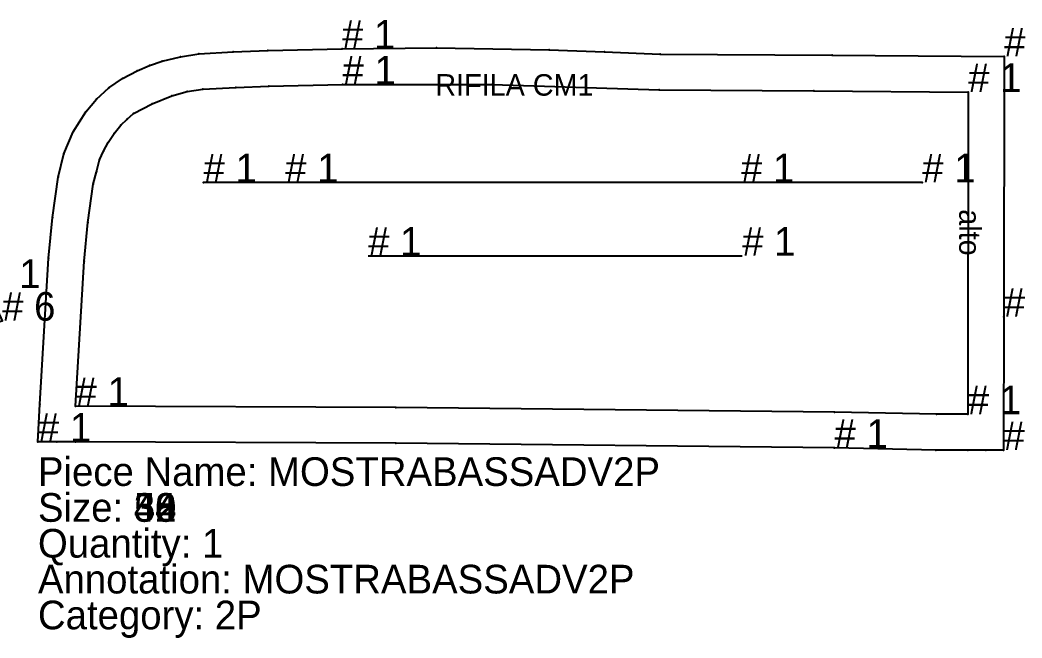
# Model space of a CAD drawing. Extents: x -10 to 11547, y -349 to 304.
# Drawn here: x 3784.1 to 4063.7, y -108.5 to 63.9 of the extents above; entities that cross this region are included whole.
import ezdxf

# ---------------------------------------------------------------- set-up
doc = ezdxf.new("R2010")
doc.units = 0

# ---------------------------------------------------------------- blocks, each defined once
blk = doc.blocks.new('FIANCODT2P-S_42')
at = {"layer": '1'}
blk.add_lwpolyline([(-81.244, -51.995), (-81.194, -19.4), (-81.1, 42.421), (-75.894, 42.206), (-70.688, 41.991), (-45.933, 41.177), (-21.164, 41.199), (15.313, 42.259), (51.757, 44.144), (52.244, 44.173), (88.122, 47.542), (162.226, 55.042), (166.771, 55.533), (171.317, 56.025), (172.212, 51.541), (173.107, 47.057), (174.905, 39.737), (177.701, 32.738), (181.442, 26.193), (186.052, 20.319), (191.439, 15.15), (197.498, 10.784), (208.326, 4.77), (219.648, -0.248), (231.376, -4.233), (243.494, -7.119), (255.821, -8.914), (268.26, -9.603), (278.51, -9.87), (288.761, -10.137), (292.908, -19.236), (282.528, -23.968), (272.148, -28.699), (255.473, -35.812), (238.33, -41.707), (220.807, -46.353), (189.528, -51.883), (157.869, -54.485), (157.582, -54.498), (38.169, -53.247)], close=True, dxfattribs=at)
at = {"layer": '14'}
blk.add_lwpolyline([(-71.2, -42.1), (-71.1, 32), (-46.057, 31.178), (-21, 31.2), (16.017, 32.278), (53, 34.2), (125.2, 41.1), (163.3, 45.1), (165.435, 36.5), (168.739, 28.28), (173.151, 20.595), (178.631, 13.631), (185.021, 7.494), (192.2, 2.3), (198.48, -1.345), (204.916, -4.705), (211.522, -7.719), (218.261, -10.42), (225.13, -12.774), (232.105, -14.79), (239.17, -16.461), (246.312, -17.771), (253.507, -18.744), (260.744, -19.334), (268, -19.6), (251.957, -26.452), (235.462, -32.128), (218.6, -36.6), (188.184, -41.975), (157.4, -44.5), (43.1, -43.3)], close=True, dxfattribs=at)
at = {"layer": '2'}
for p in [(171.317, 56.025), (162.226, 55.042), (166.771, 55.533), (172.212, 51.541), (88.122, 47.542), (163.3, 45.1), (173.107, 47.057), (-81.1, 42.421), (-75.894, 42.206), (-70.688, 41.991), (52.244, 44.173), (-21.164, 41.199), (125.2, 41.1), (53, 34.2), (-71.1, 32), (-21, 31.2), (181.442, 26.193), (197.498, 10.784), (192.2, 2.3), (231.376, -4.233), (268.26, -9.603), (278.51, -9.87), (288.761, -10.137), (292.908, -19.236), (268, -19.6), (282.528, -23.968), (272.148, -28.699), (218.6, -36.6), (-71.2, -42.1), (43.1, -43.3), (157.4, -44.5), (220.807, -46.353), (-81.244, -51.995), (38.169, -53.247), (157.582, -54.498)]:
    blk.add_point(p, dxfattribs=at)
at = {"layer": '3'}
for p in [(15.313, 42.259), (51.757, 44.144), (-45.933, 41.177), (174.905, 39.737), (165.435, 36.5), (-46.057, 31.178), (16.017, 32.278), (177.701, 32.738), (168.739, 28.28), (173.151, 20.595), (186.052, 20.319), (191.439, 15.15), (178.631, 13.631), (185.021, 7.494), (208.326, 4.77), (198.48, -1.345), (219.648, -0.248), (204.916, -4.705), (211.522, -7.719), (243.494, -7.119), (218.261, -10.42), (255.821, -8.914), (225.13, -12.774), (232.105, -14.79), (239.17, -16.461), (-81.194, -19.4), (246.312, -17.771), (253.507, -18.744), (260.744, -19.334), (251.957, -26.452), (235.462, -32.128), (255.473, -35.812), (238.33, -41.707), (188.184, -41.975), (189.528, -51.883), (157.869, -54.485)]:
    blk.add_point(p, dxfattribs=at)
at = {"layer": '4'}
for p in [(51.757, 44.144, 10), (-81.194, -19.4, 10), (157.869, -54.485, 10)]:
    blk.add_point(p, dxfattribs=at)
at = {"layer": '5'}
blk.add_line((105.8324, 0.7626), (106.8324, 0.7626), dxfattribs=at)
at = {"layer": '7'}
blk.add_line((35.939, -10.665), (166.942, -10.665), dxfattribs=at)
at = {"layer": '1'}
for s, p in [('# 1', (171.317, 56.025)), ('# 1', (-81.1, 42.421)), ('# 1', (51.757, 44.144)), ('# 1', (288.761, -10.137)), ('# 6', (292.908, -19.236)), ('# 1', (-81.194, -19.4)), ('# 1', (-81.244, -51.995)), ('# 1', (157.869, -54.485)), ('Piece Name: FIANCODT2P', (-81.2437, -64.4995)), ('Size: 42', (-81.2437, -74.4995)), ('Quantity: 1', (-81.2437, -84.4995)), ('Annotation: FIANCODT2P', (-81.2437, -94.4995)), ('Category: 2P', (-81.2437, -104.4995))]:
    blk.add_text(s, height=8, dxfattribs=at).set_placement(p)
at = {"layer": '14'}
for p in [(163.3, 45.1), (-71.1, 32), (268, -19.6), (-71.2, -42.1)]:
    blk.add_text('# 1', height=8, dxfattribs=at).set_placement(p)
at = {"layer": '19'}
blk.add_text('fianco', height=6, rotation=-12.4296, dxfattribs=at).set_placement((35.2, 30.8))
at = {"layer": '2'}
for s, p in [('# 1', (171.317, 56.025)), ('# 1', (-81.1, 42.421)), ('# 1', (163.3, 45.1)), ('# 1', (-71.1, 32)), ('# 1', (288.761, -10.137)), ('# 6', (292.908, -19.236)), ('# 1', (268, -19.6)), ('# 1', (-71.2, -42.1)), ('# 1', (-81.244, -51.995))]:
    blk.add_text(s, height=8, dxfattribs=at).set_placement(p)
at = {"layer": '3'}
for p in [(51.757, 44.144), (-81.194, -19.4), (157.869, -54.485)]:
    blk.add_text('# 1', height=8, dxfattribs=at).set_placement(p)
at = {"layer": '4'}
for p in [(51.757, 44.144), (-81.194, -19.4), (157.869, -54.485)]:
    blk.add_text('# 1', height=8, dxfattribs=at).set_placement(p)
at = {"layer": '7'}
for p in [(35.939, -10.665), (166.942, -10.665)]:
    blk.add_text('# 1', height=8, dxfattribs=at).set_placement(p)
blk = doc.blocks.new('MOSTRABASSADV2P-S_38')
at = {"layer": '1'}
blk.add_lwpolyline([(-186.3513, 37.2976), (-160.013, 37.4997), (-128.5791, 37.0191), (-113.0587, 36.4088), (-97.5382, 35.7984), (-49.5636, 35.4645), (-1.589, 35.1306), (-1.6698, -37.5), (-1.7111, -74.7), (-6.7056, -74.7), (-11.7, -74.7), (-20.6105, -74.6978), (-48.9, -74.1021), (-49.0194, -74.0993), (-171.3625, -72.7998), (-260.7269, -72.4), (-265.9667, -72.3858), (-271.2064, -72.3717), (-270.9471, -67.1384), (-270.6877, -61.9052), (-268.2653, -21.1682), (-267.1434, -9.8181), (-265.6076, 1.452), (-263.9867, 7.939), (-261.3799, 14.0774), (-257.8578, 19.7232), (-254.8575, 23.2508), (-251.4377, 26.3492), (-247.6458, 28.979), (-243.5611, 31.0898), (-240.1048, 32.6076), (-236.5535, 33.7839), (-231.4619, 35.024), (-226.332, 35.9116), (-216.6872, 36.4121), (-207.0723, 36.8006)], close=True, dxfattribs=at)
at = {"layer": '14'}
blk.add_lwpolyline([(-186.2028, 27.2987), (-144.4772, 27.356), (-97.8, 25.8), (-54.7, 25.5), (-11.6, 25.2), (-11.7, -64.7), (-20.4, -64.7), (-48.9, -64.1), (-171.3, -62.8), (-260.7001, -62.4), (-258.2999, -22), (-257.2471, -11.2235), (-255.8, -0.5), (-254.9, 2.9), (-254, 6.3), (-252.8977, 8.7529), (-251.6, 11.1), (-249.9382, 13.6175), (-248.1, 16), (-246.3, 17.6), (-244.5, 19.2), (-239.2968, 21.9386), (-233.8584, 24.154), (-229.6014, 25.345), (-225.2334, 25.9722), (-215.9868, 26.4406), (-206.7432, 26.806)], close=True, dxfattribs=at)
at = {"layer": '2'}
for p in [(-207.0723, 36.8006), (-186.3513, 37.2976), (-160.013, 37.4997), (-128.5791, 37.0191), (-113.0587, 36.4088), (-236.5535, 33.7839), (-226.332, 35.9116), (-97.5382, 35.7984), (-49.5636, 35.4645), (-1.589, 35.1306), (-243.5611, 31.0898), (-225.2334, 25.9722), (-206.7432, 26.806), (-186.2028, 27.2987), (-144.4772, 27.356), (-97.8, 25.8), (-54.7, 25.5), (-11.6, 25.2), (-233.8584, 24.154), (-257.8578, 19.7232), (-246.3, 17.6), (-244.5, 19.2), (-248.1, 16), (-251.6, 11.1), (-254, 6.3), (-254.9, 2.9), (-265.6076, 1.452), (-225, 0), (-24.4, 0), (-255.8, -0.5), (-268.2653, -21.1682), (-258.2999, -22), (-270.6877, -61.9052), (-260.7001, -62.4), (-171.3, -62.8), (-48.9, -64.1), (-20.4, -64.7), (-11.7, -64.7), (-270.9471, -67.1384), (-271.2064, -72.3717), (-265.9667, -72.3858), (-260.7269, -72.4), (-171.3625, -72.7998), (-49.0194, -74.0993), (-20.6105, -74.6978), (-11.7, -74.7), (-6.7056, -74.7), (-1.7111, -74.7)]:
    blk.add_point(p, dxfattribs=at)
at = {"layer": '3'}
for p in [(-216.6872, 36.4121), (-231.4619, 35.024), (-240.1048, 32.6076), (-247.6458, 28.979), (-251.4377, 26.3492), (-229.6014, 25.345), (-215.9868, 26.4406), (-254.8575, 23.2508), (-239.2968, 21.9386), (-261.3799, 14.0774), (-249.9382, 13.6175), (-252.8977, 8.7529), (-263.9867, 7.939), (-267.1434, -9.8181), (-257.2471, -11.2235), (-1.6698, -37.5), (-48.9, -74.1021)]:
    blk.add_point(p, dxfattribs=at)
at = {"layer": '4'}
for p in [(-1.6698, -37.5, 10), (-48.9, -74.1021, 10)]:
    blk.add_point(p, dxfattribs=at)
at = {"layer": '5'}
blk.add_line((-75, 0), (-202.2, 0), dxfattribs=at)
at = {"layer": '7'}
blk.add_line((-179.0667, -20.4613), (-74.6822, -20.4613), dxfattribs=at)
at = {"layer": '8'}
blk.add_line((-75, 0), (-202.2, 0), dxfattribs=at)
blk.add_lwpolyline([(-24.4, 0), (-225, 0)], dxfattribs=at)
at = {"layer": '1'}
for s, p in [('Piece Name: MOSTRABASSADV2P', (-271.2063, -84.7)), ('Size: 38', (-271.2063, -94.7))]:
    blk.add_text(s, height=8, dxfattribs=at).set_placement(p)
at = {"layer": '19'}
blk.add_text('RIFILA CM1', height=6, dxfattribs=at).set_placement((-160.3, 24.2))
blk.add_text('alto', height=6, rotation=-90, dxfattribs=at).set_placement((-14.1, -7.5))
blk = doc.blocks.new('MOSTRABASSADV2P-S_40')
at = {"layer": '1'}
blk.add_lwpolyline([(-186.3513, 37.2976), (-160.013, 37.4997), (-128.5791, 37.0191), (-113.0587, 36.4088), (-97.5382, 35.7984), (-49.5636, 35.4645), (-1.589, 35.1306), (-1.6698, -37.5), (-1.7111, -74.7), (-6.7056, -74.7), (-11.7, -74.7), (-20.6105, -74.6978), (-48.9, -74.1021), (-49.0194, -74.0993), (-171.3625, -72.7998), (-260.7269, -72.4), (-265.9667, -72.3858), (-271.2064, -72.3717), (-270.9471, -67.1384), (-270.6877, -61.9052), (-268.2653, -21.1682), (-267.1434, -9.8181), (-265.6076, 1.452), (-263.9867, 7.939), (-261.3799, 14.0774), (-257.8578, 19.7232), (-254.8575, 23.2508), (-251.4377, 26.3492), (-247.6458, 28.979), (-243.5611, 31.0898), (-240.1048, 32.6076), (-236.5535, 33.7839), (-231.4619, 35.024), (-226.332, 35.9116), (-216.6872, 36.4121), (-207.0723, 36.8006)], close=True, dxfattribs=at)
at = {"layer": '14'}
blk.add_lwpolyline([(-186.2028, 27.2987), (-144.4772, 27.356), (-97.8, 25.8), (-54.7, 25.5), (-11.6, 25.2), (-11.7, -64.7), (-20.4, -64.7), (-48.9, -64.1), (-171.3, -62.8), (-260.7001, -62.4), (-258.2999, -22), (-257.2471, -11.2235), (-255.8, -0.5), (-254.9, 2.9), (-254, 6.3), (-252.8977, 8.7529), (-251.6, 11.1), (-249.9382, 13.6175), (-248.1, 16), (-246.3, 17.6), (-244.5, 19.2), (-239.2968, 21.9386), (-233.8584, 24.154), (-229.6014, 25.345), (-225.2334, 25.9722), (-215.9868, 26.4406), (-206.7432, 26.806)], close=True, dxfattribs=at)
at = {"layer": '2'}
for p in [(-207.0723, 36.8006), (-186.3513, 37.2976), (-160.013, 37.4997), (-128.5791, 37.0191), (-113.0587, 36.4088), (-236.5535, 33.7839), (-226.332, 35.9116), (-97.5382, 35.7984), (-49.5636, 35.4645), (-1.589, 35.1306), (-243.5611, 31.0898), (-225.2334, 25.9722), (-206.7432, 26.806), (-186.2028, 27.2987), (-144.4772, 27.356), (-97.8, 25.8), (-54.7, 25.5), (-11.6, 25.2), (-233.8584, 24.154), (-257.8578, 19.7232), (-246.3, 17.6), (-244.5, 19.2), (-248.1, 16), (-251.6, 11.1), (-254, 6.3), (-254.9, 2.9), (-265.6076, 1.452), (-225, 0), (-24.4, 0), (-255.8, -0.5), (-268.2653, -21.1682), (-258.2999, -22), (-270.6877, -61.9052), (-260.7001, -62.4), (-171.3, -62.8), (-48.9, -64.1), (-20.4, -64.7), (-11.7, -64.7), (-270.9471, -67.1384), (-271.2064, -72.3717), (-265.9667, -72.3858), (-260.7269, -72.4), (-171.3625, -72.7998), (-49.0194, -74.0993), (-20.6105, -74.6978), (-11.7, -74.7), (-6.7056, -74.7), (-1.7111, -74.7)]:
    blk.add_point(p, dxfattribs=at)
at = {"layer": '3'}
for p in [(-216.6872, 36.4121), (-231.4619, 35.024), (-240.1048, 32.6076), (-247.6458, 28.979), (-251.4377, 26.3492), (-229.6014, 25.345), (-215.9868, 26.4406), (-254.8575, 23.2508), (-239.2968, 21.9386), (-261.3799, 14.0774), (-249.9382, 13.6175), (-252.8977, 8.7529), (-263.9867, 7.939), (-267.1434, -9.8181), (-257.2471, -11.2235), (-1.6698, -37.5), (-48.9, -74.1021)]:
    blk.add_point(p, dxfattribs=at)
at = {"layer": '4'}
for p in [(-1.6698, -37.5, 10), (-48.9, -74.1021, 10)]:
    blk.add_point(p, dxfattribs=at)
at = {"layer": '5'}
blk.add_line((-75, 0), (-202.2, 0), dxfattribs=at)
at = {"layer": '7'}
blk.add_line((-179.0667, -20.4613), (-74.6822, -20.4613), dxfattribs=at)
at = {"layer": '8'}
blk.add_line((-75, 0), (-202.2, 0), dxfattribs=at)
blk.add_lwpolyline([(-24.4, 0), (-225, 0)], dxfattribs=at)
at = {"layer": '1'}
for s, p in [('Piece Name: MOSTRABASSADV2P', (-271.2063, -84.7)), ('Size: 40', (-271.2063, -94.7))]:
    blk.add_text(s, height=8, dxfattribs=at).set_placement(p)
at = {"layer": '19'}
blk.add_text('RIFILA CM1', height=6, dxfattribs=at).set_placement((-160.3, 24.2))
blk.add_text('alto', height=6, rotation=-90, dxfattribs=at).set_placement((-14.1, -7.5))
blk = doc.blocks.new('MOSTRABASSADV2P-S_42')
at = {"layer": '1'}
blk.add_lwpolyline([(-186.351, 37.298), (-160.013, 37.5), (-128.579, 37.019), (-113.059, 36.409), (-97.538, 35.798), (-49.564, 35.464), (-1.589, 35.131), (-1.67, -37.5), (-1.711, -74.7), (-6.706, -74.7), (-11.7, -74.7), (-20.61, -74.698), (-48.9, -74.102), (-49.019, -74.099), (-171.363, -72.8), (-260.727, -72.4), (-265.967, -72.386), (-271.206, -72.372), (-270.947, -67.138), (-270.688, -61.905), (-268.265, -21.168), (-267.144, -9.818), (-265.608, 1.452), (-263.987, 7.939), (-261.38, 14.077), (-257.858, 19.723), (-254.858, 23.251), (-251.438, 26.349), (-247.646, 28.979), (-243.561, 31.09), (-240.105, 32.608), (-236.554, 33.784), (-231.462, 35.024), (-226.332, 35.912), (-216.687, 36.412), (-207.072, 36.801)], close=True, dxfattribs=at)
at = {"layer": '14'}
blk.add_lwpolyline([(-186.203, 27.299), (-144.477, 27.356), (-97.8, 25.8), (-54.7, 25.5), (-11.6, 25.2), (-11.7, -64.7), (-20.4, -64.7), (-48.9, -64.1), (-171.3, -62.8), (-260.7, -62.4), (-258.3, -22), (-257.247, -11.224), (-255.8, -0.5), (-254.9, 2.9), (-254, 6.3), (-252.898, 8.753), (-251.6, 11.1), (-249.938, 13.617), (-248.1, 16), (-246.3, 17.6), (-244.5, 19.2), (-239.297, 21.938), (-233.858, 24.154), (-229.602, 25.345), (-225.233, 25.972), (-215.987, 26.441), (-206.743, 26.806)], close=True, dxfattribs=at)
at = {"layer": '2'}
for p in [(-207.072, 36.801), (-186.351, 37.298), (-160.013, 37.5), (-128.579, 37.019), (-113.059, 36.409), (-236.554, 33.784), (-226.332, 35.912), (-97.538, 35.798), (-49.564, 35.464), (-1.589, 35.131), (-243.561, 31.09), (-225.233, 25.972), (-206.743, 26.806), (-186.203, 27.299), (-144.477, 27.356), (-97.8, 25.8), (-54.7, 25.5), (-11.6, 25.2), (-233.858, 24.154), (-257.858, 19.723), (-246.3, 17.6), (-244.5, 19.2), (-248.1, 16), (-251.6, 11.1), (-254, 6.3), (-254.9, 2.9), (-265.608, 1.452), (-225, 0), (-24.4, 0), (-255.8, -0.5), (-268.265, -21.168), (-258.3, -22), (-270.688, -61.905), (-260.7, -62.4), (-171.3, -62.8), (-48.9, -64.1), (-20.4, -64.7), (-11.7, -64.7), (-270.947, -67.138), (-271.206, -72.372), (-265.967, -72.386), (-260.727, -72.4), (-171.363, -72.8), (-49.019, -74.099), (-20.61, -74.698), (-11.7, -74.7), (-6.706, -74.7), (-1.711, -74.7)]:
    blk.add_point(p, dxfattribs=at)
at = {"layer": '3'}
for p in [(-216.687, 36.412), (-231.462, 35.024), (-240.105, 32.608), (-247.646, 28.979), (-251.438, 26.349), (-229.602, 25.345), (-215.987, 26.441), (-254.858, 23.251), (-239.297, 21.938), (-261.38, 14.077), (-249.938, 13.617), (-252.898, 8.753), (-263.987, 7.939), (-267.144, -9.818), (-257.247, -11.224), (-1.67, -37.5), (-48.9, -74.102)]:
    blk.add_point(p, dxfattribs=at)
at = {"layer": '4'}
for p in [(-1.67, -37.5, 10), (-48.9, -74.102, 10)]:
    blk.add_point(p, dxfattribs=at)
at = {"layer": '5'}
blk.add_line((-75, 0), (-202.2, 0), dxfattribs=at)
at = {"layer": '7'}
blk.add_line((-179.067, -20.461), (-74.682, -20.461), dxfattribs=at)
at = {"layer": '8'}
blk.add_line((-75, 0), (-202.2, 0), dxfattribs=at)
blk.add_lwpolyline([(-24.4, 0), (-225, 0)], dxfattribs=at)
at = {"layer": '1'}
for s, p in [('# 1', (-186.351, 37.298)), ('# 1', (-1.589, 35.131)), ('# 1', (-1.67, -37.5)), ('# 1', (-271.206, -72.372)), ('# 1', (-48.9, -74.102)), ('# 1', (-1.711, -74.7)), ('Piece Name: MOSTRABASSADV2P', (-271.206, -84.7)), ('Size: 42', (-271.206, -94.7)), ('Quantity: 1', (-271.206, -104.7)), ('Annotation: MOSTRABASSADV2P', (-271.206, -114.7)), ('Category: 2P', (-271.206, -124.7))]:
    blk.add_text(s, height=8, dxfattribs=at).set_placement(p)
at = {"layer": '14'}
for p in [(-186.203, 27.299), (-11.6, 25.2), (-260.7, -62.4), (-11.7, -64.7)]:
    blk.add_text('# 1', height=8, dxfattribs=at).set_placement(p)
at = {"layer": '19'}
blk.add_text('RIFILA CM1', height=6, dxfattribs=at).set_placement((-160.3, 24.2))
blk.add_text('alto', height=6, rotation=-90, dxfattribs=at).set_placement((-14.1, -7.5))
at = {"layer": '2'}
for p in [(-186.351, 37.298), (-1.589, 35.131), (-186.203, 27.299), (-11.6, 25.2), (-225, 0), (-24.4, 0), (-260.7, -62.4), (-11.7, -64.7), (-271.206, -72.372), (-1.711, -74.7)]:
    blk.add_text('# 1', height=8, dxfattribs=at).set_placement(p)
at = {"layer": '3'}
for p in [(-1.67, -37.5), (-48.9, -74.102)]:
    blk.add_text('# 1', height=8, dxfattribs=at).set_placement(p)
at = {"layer": '4'}
for p in [(-1.67, -37.5), (-48.9, -74.102)]:
    blk.add_text('# 1', height=8, dxfattribs=at).set_placement(p)
at = {"layer": '5'}
for p in [(-202.2, 0), (-75, 0)]:
    blk.add_text('# 1', height=8, dxfattribs=at).set_placement(p)
at = {"layer": '7'}
for p in [(-179.067, -20.461), (-74.682, -20.461)]:
    blk.add_text('# 1', height=8, dxfattribs=at).set_placement(p)
at = {"layer": '8'}
for p in [(-225, 0), (-202.2, 0), (-75, 0), (-24.4, 0)]:
    blk.add_text('# 1', height=8, dxfattribs=at).set_placement(p)
blk = doc.blocks.new('MOSTRABASSADV2P-S_44')
at = {"layer": '1'}
blk.add_lwpolyline([(-186.3513, 37.2976), (-160.013, 37.4997), (-128.5791, 37.0191), (-113.0587, 36.4088), (-97.5382, 35.7984), (-49.5636, 35.4645), (-1.589, 35.1306), (-1.6698, -37.5), (-1.7111, -74.7), (-6.7056, -74.7), (-11.7, -74.7), (-20.6105, -74.6978), (-48.9, -74.1021), (-49.0194, -74.0993), (-171.3625, -72.7998), (-260.7269, -72.4), (-265.9667, -72.3858), (-271.2064, -72.3717), (-270.9471, -67.1384), (-270.6877, -61.9052), (-268.2653, -21.1682), (-267.1434, -9.8181), (-265.6076, 1.452), (-263.9867, 7.939), (-261.3799, 14.0774), (-257.8578, 19.7232), (-254.8575, 23.2508), (-251.4377, 26.3492), (-247.6458, 28.979), (-243.5611, 31.0898), (-240.1048, 32.6076), (-236.5535, 33.7839), (-231.4619, 35.024), (-226.332, 35.9116), (-216.6872, 36.4121), (-207.0723, 36.8006)], close=True, dxfattribs=at)
at = {"layer": '14'}
blk.add_lwpolyline([(-186.2028, 27.2987), (-144.4772, 27.356), (-97.8, 25.8), (-54.7, 25.5), (-11.6, 25.2), (-11.7, -64.7), (-20.4, -64.7), (-48.9, -64.1), (-171.3, -62.8), (-260.7001, -62.4), (-258.2999, -22), (-257.2471, -11.2235), (-255.8, -0.5), (-254.9, 2.9), (-254, 6.3), (-252.8977, 8.7529), (-251.6, 11.1), (-249.9382, 13.6175), (-248.1, 16), (-246.3, 17.6), (-244.5, 19.2), (-239.2968, 21.9386), (-233.8584, 24.154), (-229.6014, 25.345), (-225.2334, 25.9722), (-215.9868, 26.4406), (-206.7432, 26.806)], close=True, dxfattribs=at)
at = {"layer": '2'}
for p in [(-207.0723, 36.8006), (-186.3513, 37.2976), (-160.013, 37.4997), (-128.5791, 37.0191), (-113.0587, 36.4088), (-236.5535, 33.7839), (-226.332, 35.9116), (-97.5382, 35.7984), (-49.5636, 35.4645), (-1.589, 35.1306), (-243.5611, 31.0898), (-225.2334, 25.9722), (-206.7432, 26.806), (-186.2028, 27.2987), (-144.4772, 27.356), (-97.8, 25.8), (-54.7, 25.5), (-11.6, 25.2), (-233.8584, 24.154), (-257.8578, 19.7232), (-246.3, 17.6), (-244.5, 19.2), (-248.1, 16), (-251.6, 11.1), (-254, 6.3), (-254.9, 2.9), (-265.6076, 1.452), (-225, 0), (-24.4, 0), (-255.8, -0.5), (-268.2653, -21.1682), (-258.2999, -22), (-270.6877, -61.9052), (-260.7001, -62.4), (-171.3, -62.8), (-48.9, -64.1), (-20.4, -64.7), (-11.7, -64.7), (-270.9471, -67.1384), (-271.2064, -72.3717), (-265.9667, -72.3858), (-260.7269, -72.4), (-171.3625, -72.7998), (-49.0194, -74.0993), (-20.6105, -74.6978), (-11.7, -74.7), (-6.7056, -74.7), (-1.7111, -74.7)]:
    blk.add_point(p, dxfattribs=at)
at = {"layer": '3'}
for p in [(-216.6872, 36.4121), (-231.4619, 35.024), (-240.1048, 32.6076), (-247.6458, 28.979), (-251.4377, 26.3492), (-229.6014, 25.345), (-215.9868, 26.4406), (-254.8575, 23.2508), (-239.2968, 21.9386), (-261.3799, 14.0774), (-249.9382, 13.6175), (-252.8977, 8.7529), (-263.9867, 7.939), (-267.1434, -9.8181), (-257.2471, -11.2235), (-1.6698, -37.5), (-48.9, -74.1021)]:
    blk.add_point(p, dxfattribs=at)
at = {"layer": '4'}
for p in [(-1.6698, -37.5, 10), (-48.9, -74.1021, 10)]:
    blk.add_point(p, dxfattribs=at)
at = {"layer": '5'}
blk.add_line((-75, 0), (-202.2, 0), dxfattribs=at)
at = {"layer": '7'}
blk.add_line((-179.0667, -20.4613), (-74.6822, -20.4613), dxfattribs=at)
at = {"layer": '8'}
blk.add_line((-75, 0), (-202.2, 0), dxfattribs=at)
blk.add_lwpolyline([(-24.4, 0), (-225, 0)], dxfattribs=at)
at = {"layer": '1'}
for s, p in [('Piece Name: MOSTRABASSADV2P', (-271.2063, -84.7)), ('Size: 44', (-271.2063, -94.7))]:
    blk.add_text(s, height=8, dxfattribs=at).set_placement(p)
at = {"layer": '19'}
blk.add_text('RIFILA CM1', height=6, dxfattribs=at).set_placement((-160.3, 24.2))
blk.add_text('alto', height=6, rotation=-90, dxfattribs=at).set_placement((-14.1, -7.5))
blk = doc.blocks.new('MOSTRABASSADV2P-S_46')
at = {"layer": '1'}
blk.add_lwpolyline([(-186.3513, 37.2976), (-160.013, 37.4997), (-128.5791, 37.0191), (-113.0587, 36.4088), (-97.5382, 35.7984), (-49.5636, 35.4645), (-1.589, 35.1306), (-1.6698, -37.5), (-1.7111, -74.7), (-6.7056, -74.7), (-11.7, -74.7), (-20.6105, -74.6978), (-48.9, -74.1021), (-49.0194, -74.0993), (-171.3625, -72.7998), (-260.7269, -72.4), (-265.9667, -72.3858), (-271.2064, -72.3717), (-270.9471, -67.1384), (-270.6877, -61.9052), (-268.2653, -21.1682), (-267.1434, -9.8181), (-265.6076, 1.452), (-263.9867, 7.939), (-261.3799, 14.0774), (-257.8578, 19.7232), (-254.8575, 23.2508), (-251.4377, 26.3492), (-247.6458, 28.979), (-243.5611, 31.0898), (-240.1048, 32.6076), (-236.5535, 33.7839), (-231.4619, 35.024), (-226.332, 35.9116), (-216.6872, 36.4121), (-207.0723, 36.8006)], close=True, dxfattribs=at)
at = {"layer": '14'}
blk.add_lwpolyline([(-186.2028, 27.2987), (-144.4772, 27.356), (-97.8, 25.8), (-54.7, 25.5), (-11.6, 25.2), (-11.7, -64.7), (-20.4, -64.7), (-48.9, -64.1), (-171.3, -62.8), (-260.7001, -62.4), (-258.2999, -22), (-257.2471, -11.2235), (-255.8, -0.5), (-254.9, 2.9), (-254, 6.3), (-252.8977, 8.7529), (-251.6, 11.1), (-249.9382, 13.6175), (-248.1, 16), (-246.3, 17.6), (-244.5, 19.2), (-239.2968, 21.9386), (-233.8584, 24.154), (-229.6014, 25.345), (-225.2334, 25.9722), (-215.9868, 26.4406), (-206.7432, 26.806)], close=True, dxfattribs=at)
at = {"layer": '2'}
for p in [(-207.0723, 36.8006), (-186.3513, 37.2976), (-160.013, 37.4997), (-128.5791, 37.0191), (-113.0587, 36.4088), (-236.5535, 33.7839), (-226.332, 35.9116), (-97.5382, 35.7984), (-49.5636, 35.4645), (-1.589, 35.1306), (-243.5611, 31.0898), (-225.2334, 25.9722), (-206.7432, 26.806), (-186.2028, 27.2987), (-144.4772, 27.356), (-97.8, 25.8), (-54.7, 25.5), (-11.6, 25.2), (-233.8584, 24.154), (-257.8578, 19.7232), (-246.3, 17.6), (-244.5, 19.2), (-248.1, 16), (-251.6, 11.1), (-254, 6.3), (-254.9, 2.9), (-265.6076, 1.452), (-225, 0), (-24.4, 0), (-255.8, -0.5), (-268.2653, -21.1682), (-258.2999, -22), (-270.6877, -61.9052), (-260.7001, -62.4), (-171.3, -62.8), (-48.9, -64.1), (-20.4, -64.7), (-11.7, -64.7), (-270.9471, -67.1384), (-271.2064, -72.3717), (-265.9667, -72.3858), (-260.7269, -72.4), (-171.3625, -72.7998), (-49.0194, -74.0993), (-20.6105, -74.6978), (-11.7, -74.7), (-6.7056, -74.7), (-1.7111, -74.7)]:
    blk.add_point(p, dxfattribs=at)
at = {"layer": '3'}
for p in [(-216.6872, 36.4121), (-231.4619, 35.024), (-240.1048, 32.6076), (-247.6458, 28.979), (-251.4377, 26.3492), (-229.6014, 25.345), (-215.9868, 26.4406), (-254.8575, 23.2508), (-239.2968, 21.9386), (-261.3799, 14.0774), (-249.9382, 13.6175), (-252.8977, 8.7529), (-263.9867, 7.939), (-267.1434, -9.8181), (-257.2471, -11.2235), (-1.6698, -37.5), (-48.9, -74.1021)]:
    blk.add_point(p, dxfattribs=at)
at = {"layer": '4'}
for p in [(-1.6698, -37.5, 10), (-48.9, -74.1021, 10)]:
    blk.add_point(p, dxfattribs=at)
at = {"layer": '5'}
blk.add_line((-75, 0), (-202.2, 0), dxfattribs=at)
at = {"layer": '7'}
blk.add_line((-179.0667, -20.4613), (-74.6822, -20.4613), dxfattribs=at)
at = {"layer": '8'}
blk.add_line((-75, 0), (-202.2, 0), dxfattribs=at)
blk.add_lwpolyline([(-24.4, 0), (-225, 0)], dxfattribs=at)
at = {"layer": '1'}
for s, p in [('Piece Name: MOSTRABASSADV2P', (-271.2063, -84.7)), ('Size: 46', (-271.2063, -94.7))]:
    blk.add_text(s, height=8, dxfattribs=at).set_placement(p)
at = {"layer": '19'}
blk.add_text('RIFILA CM1', height=6, dxfattribs=at).set_placement((-160.3, 24.2))
blk.add_text('alto', height=6, rotation=-90, dxfattribs=at).set_placement((-14.1, -7.5))
blk = doc.blocks.new('MOSTRABASSADV2P-S_48')
at = {"layer": '1'}
blk.add_lwpolyline([(-186.3513, 37.2976), (-160.013, 37.4997), (-128.5791, 37.0191), (-113.0587, 36.4088), (-97.5382, 35.7984), (-49.5636, 35.4645), (-1.589, 35.1306), (-1.6698, -37.5), (-1.7111, -74.7), (-6.7056, -74.7), (-11.7, -74.7), (-20.6105, -74.6978), (-48.9, -74.1021), (-49.0194, -74.0993), (-171.3625, -72.7998), (-260.7269, -72.4), (-265.9667, -72.3858), (-271.2064, -72.3717), (-270.9471, -67.1384), (-270.6877, -61.9052), (-268.2653, -21.1682), (-267.1434, -9.8181), (-265.6076, 1.452), (-263.9867, 7.939), (-261.3799, 14.0774), (-257.8578, 19.7232), (-254.8575, 23.2508), (-251.4377, 26.3492), (-247.6458, 28.979), (-243.5611, 31.0898), (-240.1048, 32.6076), (-236.5535, 33.7839), (-231.4619, 35.024), (-226.332, 35.9116), (-216.6872, 36.4121), (-207.0723, 36.8006)], close=True, dxfattribs=at)
at = {"layer": '14'}
blk.add_lwpolyline([(-186.2028, 27.2987), (-144.4772, 27.356), (-97.8, 25.8), (-54.7, 25.5), (-11.6, 25.2), (-11.7, -64.7), (-20.4, -64.7), (-48.9, -64.1), (-171.3, -62.8), (-260.7001, -62.4), (-258.2999, -22), (-257.2471, -11.2235), (-255.8, -0.5), (-254.9, 2.9), (-254, 6.3), (-252.8977, 8.7529), (-251.6, 11.1), (-249.9382, 13.6175), (-248.1, 16), (-246.3, 17.6), (-244.5, 19.2), (-239.2968, 21.9386), (-233.8584, 24.154), (-229.6014, 25.345), (-225.2334, 25.9722), (-215.9868, 26.4406), (-206.7432, 26.806)], close=True, dxfattribs=at)
at = {"layer": '2'}
for p in [(-207.0723, 36.8006), (-186.3513, 37.2976), (-160.013, 37.4997), (-128.5791, 37.0191), (-113.0587, 36.4088), (-236.5535, 33.7839), (-226.332, 35.9116), (-97.5382, 35.7984), (-49.5636, 35.4645), (-1.589, 35.1306), (-243.5611, 31.0898), (-225.2334, 25.9722), (-206.7432, 26.806), (-186.2028, 27.2987), (-144.4772, 27.356), (-97.8, 25.8), (-54.7, 25.5), (-11.6, 25.2), (-233.8584, 24.154), (-257.8578, 19.7232), (-246.3, 17.6), (-244.5, 19.2), (-248.1, 16), (-251.6, 11.1), (-254, 6.3), (-254.9, 2.9), (-265.6076, 1.452), (-225, 0), (-24.4, 0), (-255.8, -0.5), (-268.2653, -21.1682), (-258.2999, -22), (-270.6877, -61.9052), (-260.7001, -62.4), (-171.3, -62.8), (-48.9, -64.1), (-20.4, -64.7), (-11.7, -64.7), (-270.9471, -67.1384), (-271.2064, -72.3717), (-265.9667, -72.3858), (-260.7269, -72.4), (-171.3625, -72.7998), (-49.0194, -74.0993), (-20.6105, -74.6978), (-11.7, -74.7), (-6.7056, -74.7), (-1.7111, -74.7)]:
    blk.add_point(p, dxfattribs=at)
at = {"layer": '3'}
for p in [(-216.6872, 36.4121), (-231.4619, 35.024), (-240.1048, 32.6076), (-247.6458, 28.979), (-251.4377, 26.3492), (-229.6014, 25.345), (-215.9868, 26.4406), (-254.8575, 23.2508), (-239.2968, 21.9386), (-261.3799, 14.0774), (-249.9382, 13.6175), (-252.8977, 8.7529), (-263.9867, 7.939), (-267.1434, -9.8181), (-257.2471, -11.2235), (-1.6698, -37.5), (-48.9, -74.1021)]:
    blk.add_point(p, dxfattribs=at)
at = {"layer": '4'}
for p in [(-1.6698, -37.5, 10), (-48.9, -74.1021, 10)]:
    blk.add_point(p, dxfattribs=at)
at = {"layer": '5'}
blk.add_line((-75, 0), (-202.2, 0), dxfattribs=at)
at = {"layer": '7'}
blk.add_line((-179.0667, -20.4613), (-74.6822, -20.4613), dxfattribs=at)
at = {"layer": '8'}
blk.add_line((-75, 0), (-202.2, 0), dxfattribs=at)
blk.add_lwpolyline([(-24.4, 0), (-225, 0)], dxfattribs=at)
at = {"layer": '1'}
for s, p in [('Piece Name: MOSTRABASSADV2P', (-271.2063, -84.7)), ('Size: 48', (-271.2063, -94.7))]:
    blk.add_text(s, height=8, dxfattribs=at).set_placement(p)
at = {"layer": '19'}
blk.add_text('RIFILA CM1', height=6, dxfattribs=at).set_placement((-160.3, 24.2))
blk.add_text('alto', height=6, rotation=-90, dxfattribs=at).set_placement((-14.1, -7.5))
blk = doc.blocks.new('MOSTRABASSADV2P-S_50')
at = {"layer": '1'}
blk.add_lwpolyline([(-186.3513, 37.2976), (-160.013, 37.4997), (-128.5791, 37.0191), (-113.0587, 36.4088), (-97.5382, 35.7984), (-49.5636, 35.4645), (-1.589, 35.1306), (-1.6698, -37.5), (-1.7111, -74.7), (-6.7056, -74.7), (-11.7, -74.7), (-20.6105, -74.6978), (-48.9, -74.1021), (-49.0194, -74.0993), (-171.3625, -72.7998), (-260.7269, -72.4), (-265.9667, -72.3858), (-271.2064, -72.3717), (-270.9471, -67.1384), (-270.6877, -61.9052), (-268.2653, -21.1682), (-267.1434, -9.8181), (-265.6076, 1.452), (-263.9867, 7.939), (-261.3799, 14.0774), (-257.8578, 19.7232), (-254.8575, 23.2508), (-251.4377, 26.3492), (-247.6458, 28.979), (-243.5611, 31.0898), (-240.1048, 32.6076), (-236.5535, 33.7839), (-231.4619, 35.024), (-226.332, 35.9116), (-216.6872, 36.4121), (-207.0723, 36.8006)], close=True, dxfattribs=at)
at = {"layer": '14'}
blk.add_lwpolyline([(-186.2028, 27.2987), (-144.4772, 27.356), (-97.8, 25.8), (-54.7, 25.5), (-11.6, 25.2), (-11.7, -64.7), (-20.4, -64.7), (-48.9, -64.1), (-171.3, -62.8), (-260.7001, -62.4), (-258.2999, -22), (-257.2471, -11.2235), (-255.8, -0.5), (-254.9, 2.9), (-254, 6.3), (-252.8977, 8.7529), (-251.6, 11.1), (-249.9382, 13.6175), (-248.1, 16), (-246.3, 17.6), (-244.5, 19.2), (-239.2968, 21.9386), (-233.8584, 24.154), (-229.6014, 25.345), (-225.2334, 25.9722), (-215.9868, 26.4406), (-206.7432, 26.806)], close=True, dxfattribs=at)
at = {"layer": '2'}
for p in [(-207.0723, 36.8006), (-186.3513, 37.2976), (-160.013, 37.4997), (-128.5791, 37.0191), (-113.0587, 36.4088), (-236.5535, 33.7839), (-226.332, 35.9116), (-97.5382, 35.7984), (-49.5636, 35.4645), (-1.589, 35.1306), (-243.5611, 31.0898), (-225.2334, 25.9722), (-206.7432, 26.806), (-186.2028, 27.2987), (-144.4772, 27.356), (-97.8, 25.8), (-54.7, 25.5), (-11.6, 25.2), (-233.8584, 24.154), (-257.8578, 19.7232), (-246.3, 17.6), (-244.5, 19.2), (-248.1, 16), (-251.6, 11.1), (-254, 6.3), (-254.9, 2.9), (-265.6076, 1.452), (-225, 0), (-24.4, 0), (-255.8, -0.5), (-268.2653, -21.1682), (-258.2999, -22), (-270.6877, -61.9052), (-260.7001, -62.4), (-171.3, -62.8), (-48.9, -64.1), (-20.4, -64.7), (-11.7, -64.7), (-270.9471, -67.1384), (-271.2064, -72.3717), (-265.9667, -72.3858), (-260.7269, -72.4), (-171.3625, -72.7998), (-49.0194, -74.0993), (-20.6105, -74.6978), (-11.7, -74.7), (-6.7056, -74.7), (-1.7111, -74.7)]:
    blk.add_point(p, dxfattribs=at)
at = {"layer": '3'}
for p in [(-216.6872, 36.4121), (-231.4619, 35.024), (-240.1048, 32.6076), (-247.6458, 28.979), (-251.4377, 26.3492), (-229.6014, 25.345), (-215.9868, 26.4406), (-254.8575, 23.2508), (-239.2968, 21.9386), (-261.3799, 14.0774), (-249.9382, 13.6175), (-252.8977, 8.7529), (-263.9867, 7.939), (-267.1434, -9.8181), (-257.2471, -11.2235), (-1.6698, -37.5), (-48.9, -74.1021)]:
    blk.add_point(p, dxfattribs=at)
at = {"layer": '4'}
for p in [(-1.6698, -37.5, 10), (-48.9, -74.1021, 10)]:
    blk.add_point(p, dxfattribs=at)
at = {"layer": '5'}
blk.add_line((-75, 0), (-202.2, 0), dxfattribs=at)
at = {"layer": '7'}
blk.add_line((-179.0667, -20.4613), (-74.6822, -20.4613), dxfattribs=at)
at = {"layer": '8'}
blk.add_line((-75, 0), (-202.2, 0), dxfattribs=at)
blk.add_lwpolyline([(-24.4, 0), (-225, 0)], dxfattribs=at)
at = {"layer": '1'}
for s, p in [('Piece Name: MOSTRABASSADV2P', (-271.2063, -84.7)), ('Size: 50', (-271.2063, -94.7))]:
    blk.add_text(s, height=8, dxfattribs=at).set_placement(p)
at = {"layer": '19'}
blk.add_text('RIFILA CM1', height=6, dxfattribs=at).set_placement((-160.3, 24.2))
blk.add_text('alto', height=6, rotation=-90, dxfattribs=at).set_placement((-14.1, -7.5))
blk = doc.blocks.new('MOSTRABASSADV2P-S_52')
at = {"layer": '1'}
blk.add_lwpolyline([(-186.3513, 37.2976), (-160.013, 37.4997), (-128.5791, 37.0191), (-113.0587, 36.4088), (-97.5382, 35.7984), (-49.5636, 35.4645), (-1.589, 35.1306), (-1.6698, -37.5), (-1.7111, -74.7), (-6.7056, -74.7), (-11.7, -74.7), (-20.6105, -74.6978), (-48.9, -74.1021), (-49.0194, -74.0993), (-171.3625, -72.7998), (-260.7269, -72.4), (-265.9667, -72.3858), (-271.2064, -72.3717), (-270.9471, -67.1384), (-270.6877, -61.9052), (-268.2653, -21.1682), (-267.1434, -9.8181), (-265.6076, 1.452), (-263.9867, 7.939), (-261.3799, 14.0774), (-257.8578, 19.7232), (-254.8575, 23.2508), (-251.4377, 26.3492), (-247.6458, 28.979), (-243.5611, 31.0898), (-240.1048, 32.6076), (-236.5535, 33.7839), (-231.4619, 35.024), (-226.332, 35.9116), (-216.6872, 36.4121), (-207.0723, 36.8006)], close=True, dxfattribs=at)
at = {"layer": '14'}
blk.add_lwpolyline([(-186.2028, 27.2987), (-144.4772, 27.356), (-97.8, 25.8), (-54.7, 25.5), (-11.6, 25.2), (-11.7, -64.7), (-20.4, -64.7), (-48.9, -64.1), (-171.3, -62.8), (-260.7001, -62.4), (-258.2999, -22), (-257.2471, -11.2235), (-255.8, -0.5), (-254.9, 2.9), (-254, 6.3), (-252.8977, 8.7529), (-251.6, 11.1), (-249.9382, 13.6175), (-248.1, 16), (-246.3, 17.6), (-244.5, 19.2), (-239.2968, 21.9386), (-233.8584, 24.154), (-229.6014, 25.345), (-225.2334, 25.9722), (-215.9868, 26.4406), (-206.7432, 26.806)], close=True, dxfattribs=at)
at = {"layer": '2'}
for p in [(-207.0723, 36.8006), (-186.3513, 37.2976), (-160.013, 37.4997), (-128.5791, 37.0191), (-113.0587, 36.4088), (-236.5535, 33.7839), (-226.332, 35.9116), (-97.5382, 35.7984), (-49.5636, 35.4645), (-1.589, 35.1306), (-243.5611, 31.0898), (-225.2334, 25.9722), (-206.7432, 26.806), (-186.2028, 27.2987), (-144.4772, 27.356), (-97.8, 25.8), (-54.7, 25.5), (-11.6, 25.2), (-233.8584, 24.154), (-257.8578, 19.7232), (-246.3, 17.6), (-244.5, 19.2), (-248.1, 16), (-251.6, 11.1), (-254, 6.3), (-254.9, 2.9), (-265.6076, 1.452), (-225, 0), (-24.4, 0), (-255.8, -0.5), (-268.2653, -21.1682), (-258.2999, -22), (-270.6877, -61.9052), (-260.7001, -62.4), (-171.3, -62.8), (-48.9, -64.1), (-20.4, -64.7), (-11.7, -64.7), (-270.9471, -67.1384), (-271.2064, -72.3717), (-265.9667, -72.3858), (-260.7269, -72.4), (-171.3625, -72.7998), (-49.0194, -74.0993), (-20.6105, -74.6978), (-11.7, -74.7), (-6.7056, -74.7), (-1.7111, -74.7)]:
    blk.add_point(p, dxfattribs=at)
at = {"layer": '3'}
for p in [(-216.6872, 36.4121), (-231.4619, 35.024), (-240.1048, 32.6076), (-247.6458, 28.979), (-251.4377, 26.3492), (-229.6014, 25.345), (-215.9868, 26.4406), (-254.8575, 23.2508), (-239.2968, 21.9386), (-261.3799, 14.0774), (-249.9382, 13.6175), (-252.8977, 8.7529), (-263.9867, 7.939), (-267.1434, -9.8181), (-257.2471, -11.2235), (-1.6698, -37.5), (-48.9, -74.1021)]:
    blk.add_point(p, dxfattribs=at)
at = {"layer": '4'}
for p in [(-1.6698, -37.5, 10), (-48.9, -74.1021, 10)]:
    blk.add_point(p, dxfattribs=at)
at = {"layer": '5'}
blk.add_line((-75, 0), (-202.2, 0), dxfattribs=at)
at = {"layer": '7'}
blk.add_line((-179.0667, -20.4613), (-74.6822, -20.4613), dxfattribs=at)
at = {"layer": '8'}
blk.add_line((-75, 0), (-202.2, 0), dxfattribs=at)
blk.add_lwpolyline([(-24.4, 0), (-225, 0)], dxfattribs=at)
at = {"layer": '1'}
for s, p in [('Piece Name: MOSTRABASSADV2P', (-271.2063, -84.7)), ('Size: 52', (-271.2063, -94.7))]:
    blk.add_text(s, height=8, dxfattribs=at).set_placement(p)
at = {"layer": '19'}
blk.add_text('RIFILA CM1', height=6, dxfattribs=at).set_placement((-160.3, 24.2))
blk.add_text('alto', height=6, rotation=-90, dxfattribs=at).set_placement((-14.1, -7.5))
blk = doc.blocks.new('MOSTRABASSADV2P-S_54')
at = {"layer": '1'}
blk.add_lwpolyline([(-186.3513, 37.2976), (-160.013, 37.4997), (-128.5791, 37.0191), (-113.0587, 36.4088), (-97.5382, 35.7984), (-49.5636, 35.4645), (-1.589, 35.1306), (-1.6698, -37.5), (-1.7111, -74.7), (-6.7056, -74.7), (-11.7, -74.7), (-20.6105, -74.6978), (-48.9, -74.1021), (-49.0194, -74.0993), (-171.3625, -72.7998), (-260.7269, -72.4), (-265.9667, -72.3858), (-271.2064, -72.3717), (-270.9471, -67.1384), (-270.6877, -61.9052), (-268.2653, -21.1682), (-267.1434, -9.8181), (-265.6076, 1.452), (-263.9867, 7.939), (-261.3799, 14.0774), (-257.8578, 19.7232), (-254.8575, 23.2508), (-251.4377, 26.3492), (-247.6458, 28.979), (-243.5611, 31.0898), (-240.1048, 32.6076), (-236.5535, 33.7839), (-231.4619, 35.024), (-226.332, 35.9116), (-216.6872, 36.4121), (-207.0723, 36.8006)], close=True, dxfattribs=at)
at = {"layer": '14'}
blk.add_lwpolyline([(-186.2028, 27.2987), (-144.4772, 27.356), (-97.8, 25.8), (-54.7, 25.5), (-11.6, 25.2), (-11.7, -64.7), (-20.4, -64.7), (-48.9, -64.1), (-171.3, -62.8), (-260.7001, -62.4), (-258.2999, -22), (-257.2471, -11.2235), (-255.8, -0.5), (-254.9, 2.9), (-254, 6.3), (-252.8977, 8.7529), (-251.6, 11.1), (-249.9382, 13.6175), (-248.1, 16), (-246.3, 17.6), (-244.5, 19.2), (-239.2968, 21.9386), (-233.8584, 24.154), (-229.6014, 25.345), (-225.2334, 25.9722), (-215.9868, 26.4406), (-206.7432, 26.806)], close=True, dxfattribs=at)
at = {"layer": '2'}
for p in [(-207.0723, 36.8006), (-186.3513, 37.2976), (-160.013, 37.4997), (-128.5791, 37.0191), (-113.0587, 36.4088), (-236.5535, 33.7839), (-226.332, 35.9116), (-97.5382, 35.7984), (-49.5636, 35.4645), (-1.589, 35.1306), (-243.5611, 31.0898), (-225.2334, 25.9722), (-206.7432, 26.806), (-186.2028, 27.2987), (-144.4772, 27.356), (-97.8, 25.8), (-54.7, 25.5), (-11.6, 25.2), (-233.8584, 24.154), (-257.8578, 19.7232), (-246.3, 17.6), (-244.5, 19.2), (-248.1, 16), (-251.6, 11.1), (-254, 6.3), (-254.9, 2.9), (-265.6076, 1.452), (-225, 0), (-24.4, 0), (-255.8, -0.5), (-268.2653, -21.1682), (-258.2999, -22), (-270.6877, -61.9052), (-260.7001, -62.4), (-171.3, -62.8), (-48.9, -64.1), (-20.4, -64.7), (-11.7, -64.7), (-270.9471, -67.1384), (-271.2064, -72.3717), (-265.9667, -72.3858), (-260.7269, -72.4), (-171.3625, -72.7998), (-49.0194, -74.0993), (-20.6105, -74.6978), (-11.7, -74.7), (-6.7056, -74.7), (-1.7111, -74.7)]:
    blk.add_point(p, dxfattribs=at)
at = {"layer": '3'}
for p in [(-216.6872, 36.4121), (-231.4619, 35.024), (-240.1048, 32.6076), (-247.6458, 28.979), (-251.4377, 26.3492), (-229.6014, 25.345), (-215.9868, 26.4406), (-254.8575, 23.2508), (-239.2968, 21.9386), (-261.3799, 14.0774), (-249.9382, 13.6175), (-252.8977, 8.7529), (-263.9867, 7.939), (-267.1434, -9.8181), (-257.2471, -11.2235), (-1.6698, -37.5), (-48.9, -74.1021)]:
    blk.add_point(p, dxfattribs=at)
at = {"layer": '4'}
for p in [(-1.6698, -37.5, 10), (-48.9, -74.1021, 10)]:
    blk.add_point(p, dxfattribs=at)
at = {"layer": '5'}
blk.add_line((-75, 0), (-202.2, 0), dxfattribs=at)
at = {"layer": '7'}
blk.add_line((-179.0667, -20.4613), (-74.6822, -20.4613), dxfattribs=at)
at = {"layer": '8'}
blk.add_line((-75, 0), (-202.2, 0), dxfattribs=at)
blk.add_lwpolyline([(-24.4, 0), (-225, 0)], dxfattribs=at)
at = {"layer": '1'}
for s, p in [('Piece Name: MOSTRABASSADV2P', (-271.2063, -84.7)), ('Size: 54', (-271.2063, -94.7))]:
    blk.add_text(s, height=8, dxfattribs=at).set_placement(p)
at = {"layer": '19'}
blk.add_text('RIFILA CM1', height=6, dxfattribs=at).set_placement((-160.3, 24.2))
blk.add_text('alto', height=6, rotation=-90, dxfattribs=at).set_placement((-14.1, -7.5))
blk = doc.blocks.new('MOSTRABASSADV2P-S_56')
at = {"layer": '1'}
blk.add_lwpolyline([(-186.3513, 37.2976), (-160.013, 37.4997), (-128.5791, 37.0191), (-113.0587, 36.4088), (-97.5382, 35.7984), (-49.5636, 35.4645), (-1.589, 35.1306), (-1.6698, -37.5), (-1.7111, -74.7), (-6.7056, -74.7), (-11.7, -74.7), (-20.6105, -74.6978), (-48.9, -74.1021), (-49.0194, -74.0993), (-171.3625, -72.7998), (-260.7269, -72.4), (-265.9667, -72.3858), (-271.2064, -72.3717), (-270.9471, -67.1384), (-270.6877, -61.9052), (-268.2653, -21.1682), (-267.1434, -9.8181), (-265.6076, 1.452), (-263.9867, 7.939), (-261.3799, 14.0774), (-257.8578, 19.7232), (-254.8575, 23.2508), (-251.4377, 26.3492), (-247.6458, 28.979), (-243.5611, 31.0898), (-240.1048, 32.6076), (-236.5535, 33.7839), (-231.4619, 35.024), (-226.332, 35.9116), (-216.6872, 36.4121), (-207.0723, 36.8006)], close=True, dxfattribs=at)
at = {"layer": '14'}
blk.add_lwpolyline([(-186.2028, 27.2987), (-144.4772, 27.356), (-97.8, 25.8), (-54.7, 25.5), (-11.6, 25.2), (-11.7, -64.7), (-20.4, -64.7), (-48.9, -64.1), (-171.3, -62.8), (-260.7001, -62.4), (-258.2999, -22), (-257.2471, -11.2235), (-255.8, -0.5), (-254.9, 2.9), (-254, 6.3), (-252.8977, 8.7529), (-251.6, 11.1), (-249.9382, 13.6175), (-248.1, 16), (-246.3, 17.6), (-244.5, 19.2), (-239.2968, 21.9386), (-233.8584, 24.154), (-229.6014, 25.345), (-225.2334, 25.9722), (-215.9868, 26.4406), (-206.7432, 26.806)], close=True, dxfattribs=at)
at = {"layer": '2'}
for p in [(-207.0723, 36.8006), (-186.3513, 37.2976), (-160.013, 37.4997), (-128.5791, 37.0191), (-113.0587, 36.4088), (-236.5535, 33.7839), (-226.332, 35.9116), (-97.5382, 35.7984), (-49.5636, 35.4645), (-1.589, 35.1306), (-243.5611, 31.0898), (-225.2334, 25.9722), (-206.7432, 26.806), (-186.2028, 27.2987), (-144.4772, 27.356), (-97.8, 25.8), (-54.7, 25.5), (-11.6, 25.2), (-233.8584, 24.154), (-257.8578, 19.7232), (-246.3, 17.6), (-244.5, 19.2), (-248.1, 16), (-251.6, 11.1), (-254, 6.3), (-254.9, 2.9), (-265.6076, 1.452), (-225, 0), (-24.4, 0), (-255.8, -0.5), (-268.2653, -21.1682), (-258.2999, -22), (-270.6877, -61.9052), (-260.7001, -62.4), (-171.3, -62.8), (-48.9, -64.1), (-20.4, -64.7), (-11.7, -64.7), (-270.9471, -67.1384), (-271.2064, -72.3717), (-265.9667, -72.3858), (-260.7269, -72.4), (-171.3625, -72.7998), (-49.0194, -74.0993), (-20.6105, -74.6978), (-11.7, -74.7), (-6.7056, -74.7), (-1.7111, -74.7)]:
    blk.add_point(p, dxfattribs=at)
at = {"layer": '3'}
for p in [(-216.6872, 36.4121), (-231.4619, 35.024), (-240.1048, 32.6076), (-247.6458, 28.979), (-251.4377, 26.3492), (-229.6014, 25.345), (-215.9868, 26.4406), (-254.8575, 23.2508), (-239.2968, 21.9386), (-261.3799, 14.0774), (-249.9382, 13.6175), (-252.8977, 8.7529), (-263.9867, 7.939), (-267.1434, -9.8181), (-257.2471, -11.2235), (-1.6698, -37.5), (-48.9, -74.1021)]:
    blk.add_point(p, dxfattribs=at)
at = {"layer": '4'}
for p in [(-1.6698, -37.5, 10), (-48.9, -74.1021, 10)]:
    blk.add_point(p, dxfattribs=at)
at = {"layer": '5'}
blk.add_line((-75, 0), (-202.2, 0), dxfattribs=at)
at = {"layer": '7'}
blk.add_line((-179.0667, -20.4613), (-74.6822, -20.4613), dxfattribs=at)
at = {"layer": '8'}
blk.add_line((-75, 0), (-202.2, 0), dxfattribs=at)
blk.add_lwpolyline([(-24.4, 0), (-225, 0)], dxfattribs=at)
at = {"layer": '1'}
for s, p in [('Piece Name: MOSTRABASSADV2P', (-271.2063, -84.7)), ('Size: 56', (-271.2063, -94.7))]:
    blk.add_text(s, height=8, dxfattribs=at).set_placement(p)
at = {"layer": '19'}
blk.add_text('RIFILA CM1', height=6, dxfattribs=at).set_placement((-160.3, 24.2))
blk.add_text('alto', height=6, rotation=-90, dxfattribs=at).set_placement((-14.1, -7.5))

msp = doc.modelspace()

# ---------------------------------------------------------------- block references
at = {"layer": '1'}
for name, p in [('FIANCODT2P-S_42', (3486.1489, -0.7626)), ('MOSTRABASSADV2P-S_42', (4060.2637, 18.6001)), ('MOSTRABASSADV2P-S_38', (4060.2637, 18.6001)), ('MOSTRABASSADV2P-S_40', (4060.2637, 18.6001)), ('MOSTRABASSADV2P-S_44', (4060.2637, 18.6001)), ('MOSTRABASSADV2P-S_46', (4060.2637, 18.6001)), ('MOSTRABASSADV2P-S_48', (4060.2637, 18.6001)), ('MOSTRABASSADV2P-S_50', (4060.2637, 18.6001)), ('MOSTRABASSADV2P-S_52', (4060.2637, 18.6001)), ('MOSTRABASSADV2P-S_54', (4060.2637, 18.6001)), ('MOSTRABASSADV2P-S_56', (4060.2637, 18.6001))]:
    msp.add_blockref(name, p, dxfattribs=at)

doc.saveas('drawing.dxf')
